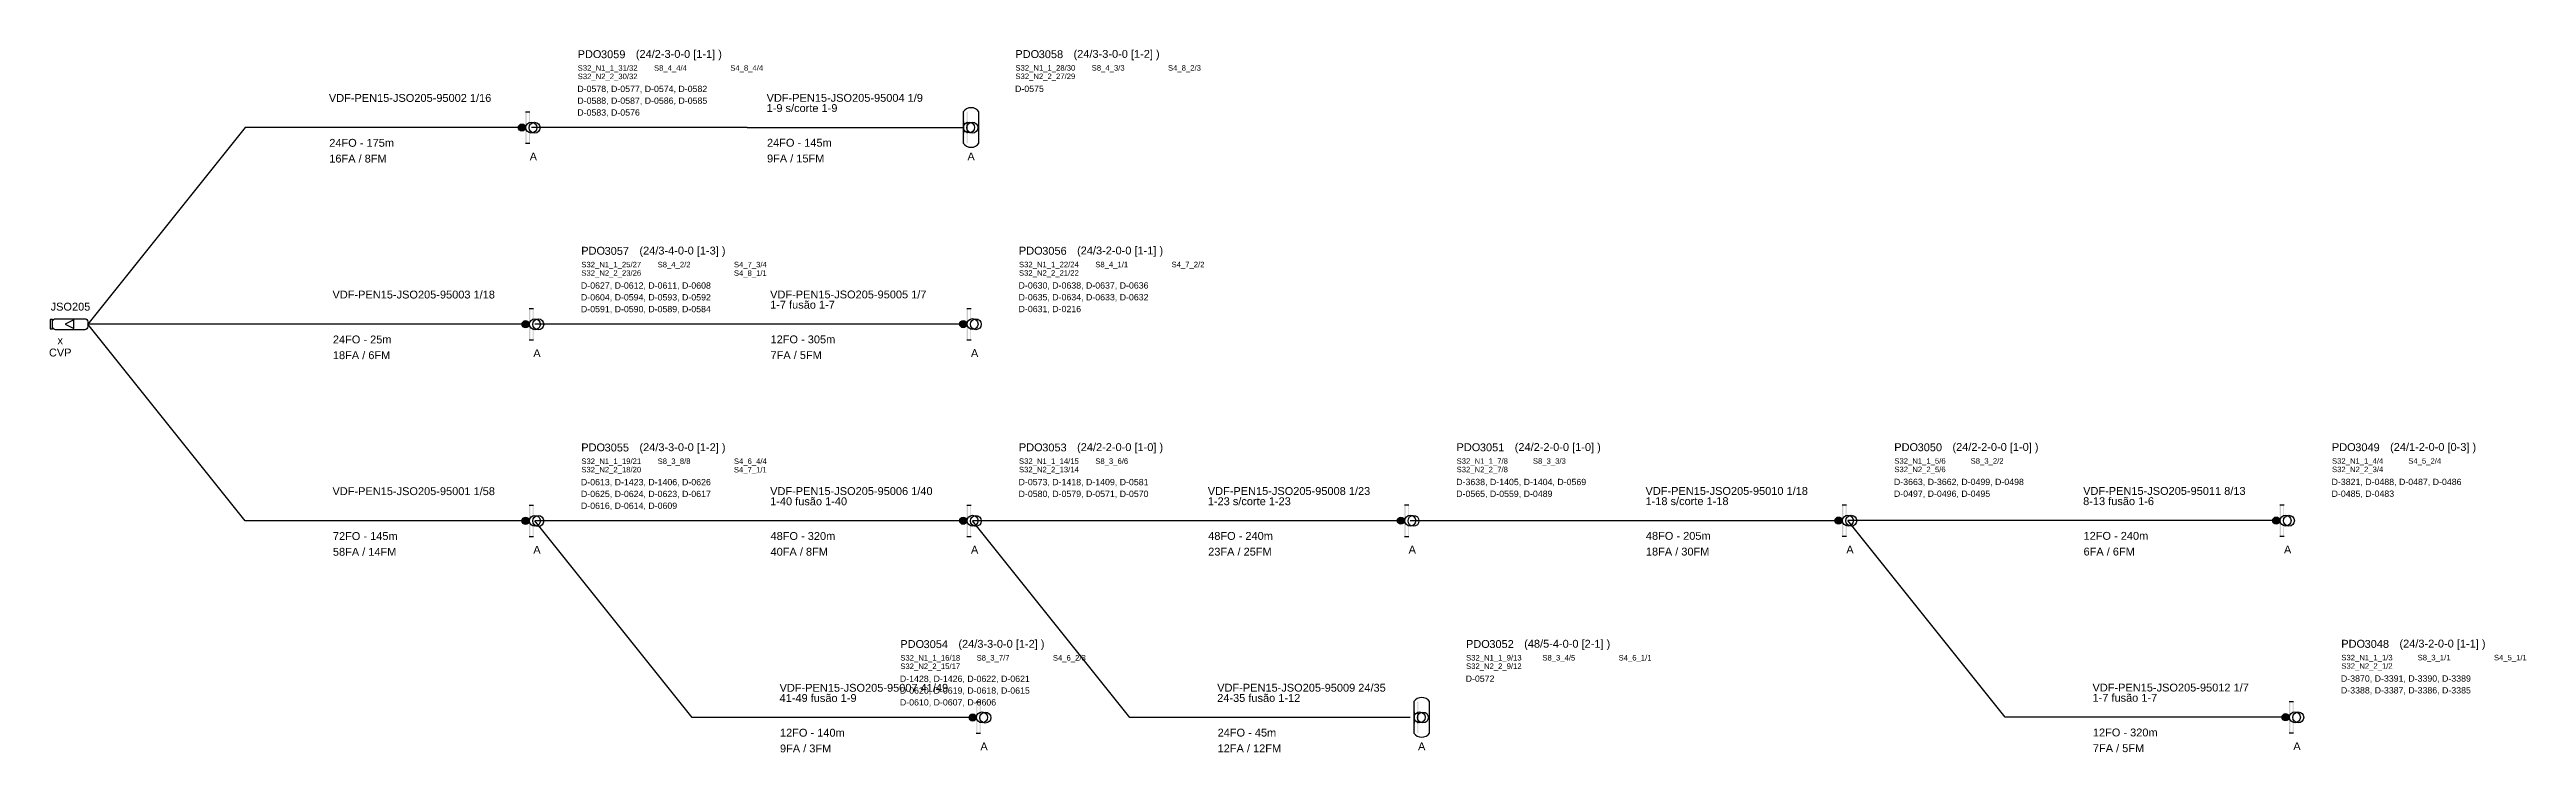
# Model space of a CAD drawing. Header units: millimetres. Extents: x 692 to 1007, y 910 to 999.
import ezdxf
from ezdxf.enums import TextEntityAlignment as Align
from ezdxf.lldxf.tags import DXFTag

# ---------------------------------------------------------------- set-up
doc = ezdxf.new("R2010")
doc.units = ezdxf.units.MM
doc.layers.get('0').update_dxf_attribs({"lineweight": 5})
for name, color, linetype in [('SINOP_AÉREO', 1, 'AEREO2'), ('SINOP_CONDUTA', 1, 'CONDUTA2'), ('SINOP_JSFO', 1, 'Continuous'), ('SINOP_PDO', 1, 'Continuous')]:
    doc.layers.add(name, color=color, linetype=linetype)
doc.styles.add('VDF', font='arial.ttf', dxfattribs={"height": 0.25})
doc.linetypes.add('AEREO2', pattern='A,1,-1,[6,LinesVod.shx,S=0,R=0,X=0,Y=0],-1,1', length=4)
tags = doc.linetypes.add('CONDUTA2', pattern='A,1,-1,[8,LinesVod.shx,S=1,R=0,X=0,Y=0],-1,1', length=4).pattern_tags.tags
tags[16:17] = [DXFTag(74, 4), DXFTag(75, 0), DXFTag(340, '0'), DXFTag(46, 1.0), DXFTag(50, 0.0), DXFTag(44, 0.0), DXFTag(45, 0.0)]
tags[14:15] = [DXFTag(74, 4), DXFTag(75, 0), DXFTag(340, '0'), DXFTag(46, 1.0), DXFTag(50, 0.0), DXFTag(44, 0.0), DXFTag(45, 0.0)]
tags[4:5] = [DXFTag(74, 4), DXFTag(75, 0), DXFTag(340, '0'), DXFTag(46, 1.0), DXFTag(50, 0.0), DXFTag(44, 0.0), DXFTag(45, 0.0)]

# ---------------------------------------------------------------- blocks, each defined once
blk = doc.blocks.new('*U39')
for points in [[(-4.5, 0.58), (-4.8, 0.58), (-4.8, -0.57), (-4.5, -0.57)], [(-1.8, 0.55), (-2.9, 0), (-1.8, -0.55)]]:
    blk.add_lwpolyline(points, close=True)
blk.add_lwpolyline([(-0.4, -0.7), (-4.1, -0.7, -0.414214), (-4.5, -0.3), (-4.5, 0.3, -0.414214), (-4.1, 0.7), (-0.4, 0.7, -0.414214), (0, 0.3), (0, -0.3, -0.414214)], format="xyb", close=True)
at = {"style": 'VDF'}
for tag, p in [('CABO_001', (-29.8, 2.6)), ('CABO_002', (-29.8, 1.3)), ('CABO_003', (-29.8, 0)), ('CABO_004', (-29.8, -1.3)), ('CABO_005', (-29.8, -2.6)), ('CABO_CAP_COP', (-29.75, -2.44)), ('FA_FM', (-29.75, -4.44))]:
    blk.add_attdef(tag, p, '', height=1, dxfattribs=at)
for tag, p in [('JSO#', (-2.21, 1.73)), ('CVP', (-3.51, -4.1)), ('M', (-3.51, -2.55))]:
    blk.add_attdef(tag, text='', height=1, dxfattribs=at).set_placement(p, align=Align.CENTER)
blk = doc.blocks.new('*U41')
blk.add_hatch(color=256).paths.add_polyline_path([(0, 0, 1), (-0.91, 0, 1)])
for p, q in [((0, 2), (0.56, 2)), ((0, -2), (0.56, -2))]:
    blk.add_line(p, q)
blk.add_circle((-0.45, 0), 0.453)
for centre in [(0.74, 0), (1.16, -0.02)]:
    blk.add_ellipse(centre, major_axis=(0, -0.695), ratio=0.99861)
for points in [[(0, 2), (0.15, 2), (0, -2), (0.15, -2)], [(0.46, -2), (0.56, -2), (0.46, 2), (0.56, 2)]]:
    blk.add_solid(points)
at = {"insert": (6.63, 9.84), "char_height": 1, "attachment_point": 1, "style": 'VDF'}
blk.add_mtext_dynamic_manual_height_columns('PDO', width=5.1324, gutter_width=12.5, heights=[0], dxfattribs=at)
at = {"style": 'VDF'}
for tag, p, height in [('JFO_PDO', (9.6, 8.82), 1), ('(CAP/N1-N2-N3-N4)', (14.03, 8.86), 1), ('PP_R', (6.59, 7.32), 0.8), ('SPLITTERS_001', (6.64, 7.23), 0.7), ('SPLITTERS_004', (6.64, 6.16), 0.7), ('FLB', (11.42, 7.32), 0.8), ('SPLITTERS_002', (16.34, 7.23), 0.7), ('SPLITTERS_005', (16.34, 6.16), 0.7), ('SPLITTERS_003', (26.04, 7.23), 0.7), ('SPLITTERS_006', (26.04, 6.15), 0.7), ('CABO_001', (-25, 3.27), 1), ('SPLITTERS_007', (6.64, 5.09), 0.7), ('SPLITTERS_008', (16.33, 5.1), 0.7), ('SPLITTERS_009', (26.03, 5.1), 0.7), ('CABO_002', (-25, 1.97), 1), ('CABO_003', (-25, 0.67), 1), ('CABO_004', (-25, -0.63), 1), ('CABO_005', (-25, -1.93), 1), ('CABO_CAP_COP', (-24.95, -2.44), 1), ('FA_FM', (-24.95, -4.44), 1)]:
    blk.add_attdef(tag, p, '', height=height, dxfattribs=at)
at = {"color": 5, "style": 'VDF'}
for tag, p in [('EDIFICIOS_001', (6.59, 4.52)), ('EDIFICIOS_002', (6.59, 3.02)), ('EDIFICIOS_003', (6.59, 1.52)), ('EDIFICIOS_004', (6.59, 0.02)), ('EDIFICIOS_005', (6.59, -1.46)), ('EDIFICIOS_006', (6.59, -2.92))]:
    blk.add_attdef(tag, p, '', height=0.8, dxfattribs=at)
at = {"style": 'VDF'}
blk.add_attdef('MODELO', text='', height=1, dxfattribs=at).set_placement((1, -4.18), align=Align.CENTER)
blk = doc.blocks.new('*U40')
blk.add_lwpolyline([(2, -2), (2, 2, 0.518632), (0, 2), (0, -2, 0.518632)], format="xyb", close=True)
for centre in [(0.74, 0), (1.16, -0.02)]:
    blk.add_ellipse(centre, major_axis=(0, -0.695), ratio=0.99861)
for points in [[(0, 2), (0.15, 2), (0, -2), (0.15, -2)], [(0, 0.74), (0.15, 0.74), (0, -0.75), (0.15, -0.75)], [(0.46, -2), (0.56, -2), (0.46, 2), (0.56, 2)], [(0.46, -0.75), (0.56, -0.75), (0.46, 0.74), (0.56, 0.74)]]:
    blk.add_solid(points)
at = {"insert": (6.63, 9.84), "char_height": 1, "attachment_point": 1, "style": 'VDF'}
blk.add_mtext_dynamic_manual_height_columns('PDO', width=5.1324, gutter_width=12.5, heights=[0], dxfattribs=at)
at = {"style": 'VDF'}
for tag, p, height in [('JFO_PDO', (9.6, 8.82), 1), ('(CAP/N1-N2-N3-N4)', (14.03, 8.86), 1), ('PP_R', (6.59, 7.32), 0.8), ('SPLITTERS_001', (6.64, 7.23), 0.7), ('SPLITTERS_004', (6.64, 6.16), 0.7), ('FLB', (11.42, 7.32), 0.8), ('SPLITTERS_002', (16.34, 7.23), 0.7), ('SPLITTERS_005', (16.34, 6.16), 0.7), ('SPLITTERS_003', (26.04, 7.23), 0.7), ('SPLITTERS_006', (26.04, 6.15), 0.7), ('CABO_001', (-25, 3.27), 1), ('SPLITTERS_007', (6.64, 5.09), 0.7), ('SPLITTERS_008', (16.33, 5.1), 0.7), ('SPLITTERS_009', (26.03, 5.1), 0.7), ('CABO_002', (-25, 1.97), 1), ('CABO_003', (-25, 0.67), 1), ('CABO_004', (-25, -0.63), 1), ('CABO_005', (-25, -1.93), 1), ('CABO_CAP_COP', (-24.95, -2.44), 1), ('FA_FM', (-24.95, -4.44), 1)]:
    blk.add_attdef(tag, p, '', height=height, dxfattribs=at)
at = {"color": 5, "style": 'VDF'}
for tag, p in [('EDIFICIOS_001', (6.59, 4.52)), ('EDIFICIOS_002', (6.59, 3.02)), ('EDIFICIOS_003', (6.59, 1.52)), ('EDIFICIOS_004', (6.59, 0.02)), ('EDIFICIOS_005', (6.59, -1.46)), ('EDIFICIOS_006', (6.59, -2.92))]:
    blk.add_attdef(tag, p, '', height=0.8, dxfattribs=at)
at = {"style": 'VDF'}
blk.add_attdef('MODELO', text='', height=1, dxfattribs=at).set_placement((1, -4.18), align=Align.CENTER)
blk = doc.blocks.new('*U32')
blk.add_hatch(color=256).paths.add_polyline_path([(0, 0, 1), (-0.91, 0, 1)])
for p, q in [((0, 2), (0.56, 2)), ((0, -2), (0.56, -2))]:
    blk.add_line(p, q)
blk.add_circle((-0.45, 0), 0.453)
for centre in [(0.74, 0), (1.16, -0.02)]:
    blk.add_ellipse(centre, major_axis=(0, -0.695), ratio=0.99861)
for points in [[(0, 2), (0.15, 2), (0, -2), (0.15, -2)], [(0.46, -2), (0.56, -2), (0.46, 2), (0.56, 2)]]:
    blk.add_solid(points)
at = {"insert": (6.63, 9.84), "char_height": 1, "attachment_point": 1, "style": 'VDF'}
blk.add_mtext_dynamic_manual_height_columns('PDO', width=5.1324, gutter_width=12.5, heights=[0], dxfattribs=at)
at = {"style": 'VDF'}
for tag, p, height in [('JFO_PDO', (9.6, 8.82), 1), ('(CAP/N1-N2-N3-N4)', (14.03, 8.86), 1), ('PP_R', (6.59, 7.32), 0.8), ('SPLITTERS_001', (6.64, 7.23), 0.7), ('SPLITTERS_004', (6.64, 6.16), 0.7), ('FLB', (11.42, 7.32), 0.8), ('SPLITTERS_002', (16.34, 7.23), 0.7), ('SPLITTERS_005', (16.34, 6.16), 0.7), ('SPLITTERS_003', (26.04, 7.23), 0.7), ('SPLITTERS_006', (26.04, 6.15), 0.7), ('CABO_001', (-25, 3.27), 1), ('SPLITTERS_007', (6.64, 5.09), 0.7), ('SPLITTERS_008', (16.33, 5.1), 0.7), ('SPLITTERS_009', (26.03, 5.1), 0.7), ('CABO_002', (-25, 1.97), 1), ('CABO_003', (-25, 0.67), 1), ('CABO_004', (-25, -0.63), 1), ('CABO_005', (-25, -1.93), 1), ('CABO_CAP_COP', (-24.95, -2.44), 1), ('FA_FM', (-24.95, -4.44), 1)]:
    blk.add_attdef(tag, p, '', height=height, dxfattribs=at)
at = {"color": 5, "style": 'VDF'}
for tag, p in [('EDIFICIOS_001', (6.59, 4.52)), ('EDIFICIOS_002', (6.59, 3.02)), ('EDIFICIOS_003', (6.59, 1.52)), ('EDIFICIOS_004', (6.59, 0.02)), ('EDIFICIOS_005', (6.59, -1.46)), ('EDIFICIOS_006', (6.59, -2.92))]:
    blk.add_attdef(tag, p, '', height=0.8, dxfattribs=at)
at = {"style": 'VDF'}
blk.add_attdef('MODELO', text='', height=1, dxfattribs=at).set_placement((1, -4.18), align=Align.CENTER)
blk = doc.blocks.new('*U33')
blk.add_hatch(color=256).paths.add_polyline_path([(0, 0, 1), (-0.91, 0, 1)])
for p, q in [((0, 2), (0.56, 2)), ((0, -2), (0.56, -2))]:
    blk.add_line(p, q)
blk.add_circle((-0.45, 0), 0.453)
for centre in [(0.74, 0), (1.16, -0.02)]:
    blk.add_ellipse(centre, major_axis=(0, -0.695), ratio=0.99861)
for points in [[(0, 2), (0.15, 2), (0, -2), (0.15, -2)], [(0.46, -2), (0.56, -2), (0.46, 2), (0.56, 2)]]:
    blk.add_solid(points)
at = {"insert": (6.63, 9.84), "char_height": 1, "attachment_point": 1, "style": 'VDF'}
blk.add_mtext_dynamic_manual_height_columns('PDO', width=5.1324, gutter_width=12.5, heights=[0], dxfattribs=at)
at = {"style": 'VDF'}
for tag, p, height in [('JFO_PDO', (9.6, 8.82), 1), ('(CAP/N1-N2-N3-N4)', (14.03, 8.86), 1), ('PP_R', (6.59, 7.32), 0.8), ('SPLITTERS_001', (6.64, 7.23), 0.7), ('SPLITTERS_004', (6.64, 6.16), 0.7), ('FLB', (11.42, 7.32), 0.8), ('SPLITTERS_002', (16.34, 7.23), 0.7), ('SPLITTERS_005', (16.34, 6.16), 0.7), ('SPLITTERS_003', (26.04, 7.23), 0.7), ('SPLITTERS_006', (26.04, 6.15), 0.7), ('CABO_001', (-25, 3.27), 1), ('SPLITTERS_007', (6.64, 5.09), 0.7), ('SPLITTERS_008', (16.33, 5.1), 0.7), ('SPLITTERS_009', (26.03, 5.1), 0.7), ('CABO_002', (-25, 1.97), 1), ('CABO_003', (-25, 0.67), 1), ('CABO_004', (-25, -0.63), 1), ('CABO_005', (-25, -1.93), 1), ('CABO_CAP_COP', (-24.95, -2.44), 1), ('FA_FM', (-24.95, -4.44), 1)]:
    blk.add_attdef(tag, p, '', height=height, dxfattribs=at)
at = {"color": 5, "style": 'VDF'}
for tag, p in [('EDIFICIOS_001', (6.59, 4.52)), ('EDIFICIOS_002', (6.59, 3.02)), ('EDIFICIOS_003', (6.59, 1.52)), ('EDIFICIOS_004', (6.59, 0.02)), ('EDIFICIOS_005', (6.59, -1.46)), ('EDIFICIOS_006', (6.59, -2.92))]:
    blk.add_attdef(tag, p, '', height=0.8, dxfattribs=at)
at = {"style": 'VDF'}
blk.add_attdef('MODELO', text='', height=1, dxfattribs=at).set_placement((1, -4.18), align=Align.CENTER)
blk = doc.blocks.new('*U37')
blk.add_hatch(color=256).paths.add_polyline_path([(0, 0, 1), (-0.91, 0, 1)])
for p, q in [((0, 2), (0.56, 2)), ((0, -2), (0.56, -2))]:
    blk.add_line(p, q)
blk.add_circle((-0.45, 0), 0.453)
for centre in [(0.74, 0), (1.16, -0.02)]:
    blk.add_ellipse(centre, major_axis=(0, -0.695), ratio=0.99861)
for points in [[(0, 2), (0.15, 2), (0, -2), (0.15, -2)], [(0.46, -2), (0.56, -2), (0.46, 2), (0.56, 2)]]:
    blk.add_solid(points)
at = {"insert": (6.63, 9.84), "char_height": 1, "attachment_point": 1, "style": 'VDF'}
blk.add_mtext_dynamic_manual_height_columns('PDO', width=5.1324, gutter_width=12.5, heights=[0], dxfattribs=at)
at = {"style": 'VDF'}
for tag, p, height in [('JFO_PDO', (9.6, 8.82), 1), ('(CAP/N1-N2-N3-N4)', (14.03, 8.86), 1), ('PP_R', (6.59, 7.32), 0.8), ('SPLITTERS_001', (6.64, 7.23), 0.7), ('SPLITTERS_004', (6.64, 6.16), 0.7), ('FLB', (11.42, 7.32), 0.8), ('SPLITTERS_002', (16.34, 7.23), 0.7), ('SPLITTERS_005', (16.34, 6.16), 0.7), ('SPLITTERS_003', (26.04, 7.23), 0.7), ('SPLITTERS_006', (26.04, 6.15), 0.7), ('CABO_001', (-25, 3.27), 1), ('SPLITTERS_007', (6.64, 5.09), 0.7), ('SPLITTERS_008', (16.33, 5.1), 0.7), ('SPLITTERS_009', (26.03, 5.1), 0.7), ('CABO_002', (-25, 1.97), 1), ('CABO_003', (-25, 0.67), 1), ('CABO_004', (-25, -0.63), 1), ('CABO_005', (-25, -1.93), 1), ('CABO_CAP_COP', (-24.95, -2.44), 1), ('FA_FM', (-24.95, -4.44), 1)]:
    blk.add_attdef(tag, p, '', height=height, dxfattribs=at)
at = {"color": 5, "style": 'VDF'}
for tag, p in [('EDIFICIOS_001', (6.59, 4.52)), ('EDIFICIOS_002', (6.59, 3.02)), ('EDIFICIOS_003', (6.59, 1.52)), ('EDIFICIOS_004', (6.59, 0.02)), ('EDIFICIOS_005', (6.59, -1.46)), ('EDIFICIOS_006', (6.59, -2.92))]:
    blk.add_attdef(tag, p, '', height=0.8, dxfattribs=at)
at = {"style": 'VDF'}
blk.add_attdef('MODELO', text='', height=1, dxfattribs=at).set_placement((1, -4.18), align=Align.CENTER)
blk = doc.blocks.new('*U38')
blk.add_hatch(color=256).paths.add_polyline_path([(0, 0, 1), (-0.91, 0, 1)])
for p, q in [((0, 2), (0.56, 2)), ((0, -2), (0.56, -2))]:
    blk.add_line(p, q)
blk.add_circle((-0.45, 0), 0.453)
for centre in [(0.74, 0), (1.16, -0.02)]:
    blk.add_ellipse(centre, major_axis=(0, -0.695), ratio=0.99861)
for points in [[(0, 2), (0.15, 2), (0, -2), (0.15, -2)], [(0.46, -2), (0.56, -2), (0.46, 2), (0.56, 2)]]:
    blk.add_solid(points)
at = {"insert": (6.63, 9.84), "char_height": 1, "attachment_point": 1, "style": 'VDF'}
blk.add_mtext_dynamic_manual_height_columns('PDO', width=5.1324, gutter_width=12.5, heights=[0], dxfattribs=at)
at = {"style": 'VDF'}
for tag, p, height in [('JFO_PDO', (9.6, 8.82), 1), ('(CAP/N1-N2-N3-N4)', (14.03, 8.86), 1), ('PP_R', (6.59, 7.32), 0.8), ('SPLITTERS_001', (6.64, 7.23), 0.7), ('SPLITTERS_004', (6.64, 6.16), 0.7), ('FLB', (11.42, 7.32), 0.8), ('SPLITTERS_002', (16.34, 7.23), 0.7), ('SPLITTERS_005', (16.34, 6.16), 0.7), ('SPLITTERS_003', (26.04, 7.23), 0.7), ('SPLITTERS_006', (26.04, 6.15), 0.7), ('CABO_001', (-25, 3.27), 1), ('SPLITTERS_007', (6.64, 5.09), 0.7), ('SPLITTERS_008', (16.33, 5.1), 0.7), ('SPLITTERS_009', (26.03, 5.1), 0.7), ('CABO_002', (-25, 1.97), 1), ('CABO_003', (-25, 0.67), 1), ('CABO_004', (-25, -0.63), 1), ('CABO_005', (-25, -1.93), 1), ('CABO_CAP_COP', (-24.95, -2.44), 1), ('FA_FM', (-24.95, -4.44), 1)]:
    blk.add_attdef(tag, p, '', height=height, dxfattribs=at)
at = {"color": 5, "style": 'VDF'}
for tag, p in [('EDIFICIOS_001', (6.59, 4.52)), ('EDIFICIOS_002', (6.59, 3.02)), ('EDIFICIOS_003', (6.59, 1.52)), ('EDIFICIOS_004', (6.59, 0.02)), ('EDIFICIOS_005', (6.59, -1.46)), ('EDIFICIOS_006', (6.59, -2.92))]:
    blk.add_attdef(tag, p, '', height=0.8, dxfattribs=at)
at = {"style": 'VDF'}
blk.add_attdef('MODELO', text='', height=1, dxfattribs=at).set_placement((1, -4.18), align=Align.CENTER)
blk = doc.blocks.new('*U35')
blk.add_hatch(color=256).paths.add_polyline_path([(0, 0, 1), (-0.91, 0, 1)])
for p, q in [((0, 2), (0.56, 2)), ((0, -2), (0.56, -2))]:
    blk.add_line(p, q)
blk.add_circle((-0.45, 0), 0.453)
for centre in [(0.74, 0), (1.16, -0.02)]:
    blk.add_ellipse(centre, major_axis=(0, -0.695), ratio=0.99861)
for points in [[(0, 2), (0.15, 2), (0, -2), (0.15, -2)], [(0.46, -2), (0.56, -2), (0.46, 2), (0.56, 2)]]:
    blk.add_solid(points)
at = {"insert": (-9.65, 9.84), "char_height": 1, "attachment_point": 1, "style": 'VDF'}
blk.add_mtext_dynamic_manual_height_columns('PDO', width=5.1324, gutter_width=12.5, heights=[0], dxfattribs=at)
at = {"style": 'VDF'}
for tag, p, height in [('JFO_PDO', (-6.69, 8.82), 1), ('(CAP/N1-N2-N3-N4)', (-2.26, 8.86), 1), ('PP_R', (-9.7, 7.32), 0.8), ('SPLITTERS_001', (-9.65, 7.23), 0.7), ('SPLITTERS_004', (-9.65, 6.16), 0.7), ('FLB', (-4.87, 7.32), 0.8), ('SPLITTERS_002', (0.05, 7.23), 0.7), ('SPLITTERS_005', (0.05, 6.16), 0.7), ('SPLITTERS_003', (9.75, 7.23), 0.7), ('SPLITTERS_006', (9.75, 6.15), 0.7), ('CABO_001', (-25, 3.27), 1), ('SPLITTERS_007', (-9.65, 5.09), 0.7), ('SPLITTERS_008', (0.05, 5.1), 0.7), ('SPLITTERS_009', (9.75, 5.1), 0.7), ('CABO_002', (-25, 1.97), 1), ('CABO_003', (-25, 0.67), 1), ('CABO_004', (-25, -0.63), 1), ('CABO_005', (-25, -1.93), 1), ('CABO_CAP_COP', (-24.95, -2.44), 1), ('FA_FM', (-24.95, -4.44), 1)]:
    blk.add_attdef(tag, p, '', height=height, dxfattribs=at)
at = {"color": 5, "style": 'VDF'}
for tag, p in [('EDIFICIOS_001', (-9.7, 4.52)), ('EDIFICIOS_002', (-9.7, 3.02)), ('EDIFICIOS_003', (-9.7, 1.52)), ('EDIFICIOS_004', (-9.7, 0.02)), ('EDIFICIOS_005', (-9.7, -1.46)), ('EDIFICIOS_006', (-9.7, -2.92))]:
    blk.add_attdef(tag, p, '', height=0.8, dxfattribs=at)
at = {"style": 'VDF'}
blk.add_attdef('MODELO', text='', height=1, dxfattribs=at).set_placement((1, -4.18), align=Align.CENTER)
blk = doc.blocks.new('*U36')
blk.add_lwpolyline([(2, -2), (2, 2, 0.518632), (0, 2), (0, -2, 0.518632)], format="xyb", close=True)
for centre in [(0.74, 0), (1.16, -0.02)]:
    blk.add_ellipse(centre, major_axis=(0, -0.695), ratio=0.99861)
for points in [[(0, 2), (0.15, 2), (0, -2), (0.15, -2)], [(0, 0.74), (0.15, 0.74), (0, -0.75), (0.15, -0.75)], [(0.46, -2), (0.56, -2), (0.46, 2), (0.56, 2)], [(0.46, -0.75), (0.56, -0.75), (0.46, 0.74), (0.56, 0.74)]]:
    blk.add_solid(points)
at = {"insert": (6.63, 9.84), "char_height": 1, "attachment_point": 1, "style": 'VDF'}
blk.add_mtext_dynamic_manual_height_columns('PDO', width=5.1324, gutter_width=12.5, heights=[0], dxfattribs=at)
at = {"style": 'VDF'}
for tag, p, height in [('JFO_PDO', (9.6, 8.82), 1), ('(CAP/N1-N2-N3-N4)', (14.03, 8.86), 1), ('PP_R', (6.59, 7.32), 0.8), ('SPLITTERS_001', (6.64, 7.23), 0.7), ('SPLITTERS_004', (6.64, 6.16), 0.7), ('FLB', (11.42, 7.32), 0.8), ('SPLITTERS_002', (16.34, 7.23), 0.7), ('SPLITTERS_005', (16.34, 6.16), 0.7), ('SPLITTERS_003', (26.04, 7.23), 0.7), ('SPLITTERS_006', (26.04, 6.15), 0.7), ('CABO_001', (-25, 3.27), 1), ('SPLITTERS_007', (6.64, 5.09), 0.7), ('SPLITTERS_008', (16.33, 5.1), 0.7), ('SPLITTERS_009', (26.03, 5.1), 0.7), ('CABO_002', (-25, 1.97), 1), ('CABO_003', (-25, 0.67), 1), ('CABO_004', (-25, -0.63), 1), ('CABO_005', (-25, -1.93), 1), ('CABO_CAP_COP', (-24.95, -2.44), 1), ('FA_FM', (-24.95, -4.44), 1)]:
    blk.add_attdef(tag, p, '', height=height, dxfattribs=at)
at = {"color": 5, "style": 'VDF'}
for tag, p in [('EDIFICIOS_001', (6.59, 4.52)), ('EDIFICIOS_002', (6.59, 3.02)), ('EDIFICIOS_003', (6.59, 1.52)), ('EDIFICIOS_004', (6.59, 0.02)), ('EDIFICIOS_005', (6.59, -1.46)), ('EDIFICIOS_006', (6.59, -2.92))]:
    blk.add_attdef(tag, p, '', height=0.8, dxfattribs=at)
at = {"style": 'VDF'}
blk.add_attdef('MODELO', text='', height=1, dxfattribs=at).set_placement((1, -4.18), align=Align.CENTER)
blk = doc.blocks.new('*U34')
blk.add_hatch(color=256).paths.add_polyline_path([(0, 0, 1), (-0.91, 0, 1)])
for p, q in [((0, 2), (0.56, 2)), ((0, -2), (0.56, -2))]:
    blk.add_line(p, q)
blk.add_circle((-0.45, 0), 0.453)
for centre in [(0.74, 0), (1.16, -0.02)]:
    blk.add_ellipse(centre, major_axis=(0, -0.695), ratio=0.99861)
for points in [[(0, 2), (0.15, 2), (0, -2), (0.15, -2)], [(0.46, -2), (0.56, -2), (0.46, 2), (0.56, 2)]]:
    blk.add_solid(points)
at = {"insert": (6.63, 9.84), "char_height": 1, "attachment_point": 1, "style": 'VDF'}
blk.add_mtext_dynamic_manual_height_columns('PDO', width=5.1324, gutter_width=12.5, heights=[0], dxfattribs=at)
at = {"style": 'VDF'}
for tag, p, height in [('JFO_PDO', (9.6, 8.82), 1), ('(CAP/N1-N2-N3-N4)', (14.03, 8.86), 1), ('PP_R', (6.59, 7.32), 0.8), ('SPLITTERS_001', (6.64, 7.23), 0.7), ('SPLITTERS_004', (6.64, 6.16), 0.7), ('FLB', (11.42, 7.32), 0.8), ('SPLITTERS_002', (16.34, 7.23), 0.7), ('SPLITTERS_005', (16.34, 6.16), 0.7), ('SPLITTERS_003', (26.04, 7.23), 0.7), ('SPLITTERS_006', (26.04, 6.15), 0.7), ('CABO_001', (-25, 3.27), 1), ('SPLITTERS_007', (6.64, 5.09), 0.7), ('SPLITTERS_008', (16.33, 5.1), 0.7), ('SPLITTERS_009', (26.03, 5.1), 0.7), ('CABO_002', (-25, 1.97), 1), ('CABO_003', (-25, 0.67), 1), ('CABO_004', (-25, -0.63), 1), ('CABO_005', (-25, -1.93), 1), ('CABO_CAP_COP', (-24.95, -2.44), 1), ('FA_FM', (-24.95, -4.44), 1)]:
    blk.add_attdef(tag, p, '', height=height, dxfattribs=at)
at = {"color": 5, "style": 'VDF'}
for tag, p in [('EDIFICIOS_001', (6.59, 4.52)), ('EDIFICIOS_002', (6.59, 3.02)), ('EDIFICIOS_003', (6.59, 1.52)), ('EDIFICIOS_004', (6.59, 0.02)), ('EDIFICIOS_005', (6.59, -1.46)), ('EDIFICIOS_006', (6.59, -2.92))]:
    blk.add_attdef(tag, p, '', height=0.8, dxfattribs=at)
at = {"style": 'VDF'}
blk.add_attdef('MODELO', text='', height=1, dxfattribs=at).set_placement((1, -4.18), align=Align.CENTER)
blk = doc.blocks.new('*U29')
blk.add_hatch(color=256).paths.add_polyline_path([(0, 0, 1), (-0.91, 0, 1)])
for p, q in [((0, 2), (0.56, 2)), ((0, -2), (0.56, -2))]:
    blk.add_line(p, q)
blk.add_circle((-0.45, 0), 0.453)
for centre in [(0.74, 0), (1.16, -0.02)]:
    blk.add_ellipse(centre, major_axis=(0, -0.695), ratio=0.99861)
for points in [[(0, 2), (0.15, 2), (0, -2), (0.15, -2)], [(0.46, -2), (0.56, -2), (0.46, 2), (0.56, 2)]]:
    blk.add_solid(points)
at = {"insert": (6.63, 9.84), "char_height": 1, "attachment_point": 1, "style": 'VDF'}
blk.add_mtext_dynamic_manual_height_columns('PDO', width=5.1324, gutter_width=12.5, heights=[0], dxfattribs=at)
at = {"style": 'VDF'}
for tag, p, height in [('JFO_PDO', (9.6, 8.82), 1), ('(CAP/N1-N2-N3-N4)', (14.03, 8.86), 1), ('PP_R', (6.59, 7.32), 0.8), ('SPLITTERS_001', (6.64, 7.23), 0.7), ('SPLITTERS_004', (6.64, 6.16), 0.7), ('FLB', (11.42, 7.32), 0.8), ('SPLITTERS_002', (16.34, 7.23), 0.7), ('SPLITTERS_005', (16.34, 6.16), 0.7), ('SPLITTERS_003', (26.04, 7.23), 0.7), ('SPLITTERS_006', (26.04, 6.15), 0.7), ('CABO_001', (-25, 3.27), 1), ('SPLITTERS_007', (6.64, 5.09), 0.7), ('SPLITTERS_008', (16.33, 5.1), 0.7), ('SPLITTERS_009', (26.03, 5.1), 0.7), ('CABO_002', (-25, 1.97), 1), ('CABO_003', (-25, 0.67), 1), ('CABO_004', (-25, -0.63), 1), ('CABO_005', (-25, -1.93), 1), ('CABO_CAP_COP', (-24.95, -2.44), 1), ('FA_FM', (-24.95, -4.44), 1)]:
    blk.add_attdef(tag, p, '', height=height, dxfattribs=at)
at = {"color": 5, "style": 'VDF'}
for tag, p in [('EDIFICIOS_001', (6.59, 4.52)), ('EDIFICIOS_002', (6.59, 3.02)), ('EDIFICIOS_003', (6.59, 1.52)), ('EDIFICIOS_004', (6.59, 0.02)), ('EDIFICIOS_005', (6.59, -1.46)), ('EDIFICIOS_006', (6.59, -2.92))]:
    blk.add_attdef(tag, p, '', height=0.8, dxfattribs=at)
at = {"style": 'VDF'}
blk.add_attdef('MODELO', text='', height=1, dxfattribs=at).set_placement((1, -4.18), align=Align.CENTER)
blk = doc.blocks.new('*U30')
blk.add_hatch(color=256).paths.add_polyline_path([(0, 0, 1), (-0.91, 0, 1)])
for p, q in [((0, 2), (0.56, 2)), ((0, -2), (0.56, -2))]:
    blk.add_line(p, q)
blk.add_circle((-0.45, 0), 0.453)
for centre in [(0.74, 0), (1.16, -0.02)]:
    blk.add_ellipse(centre, major_axis=(0, -0.695), ratio=0.99861)
for points in [[(0, 2), (0.15, 2), (0, -2), (0.15, -2)], [(0.46, -2), (0.56, -2), (0.46, 2), (0.56, 2)]]:
    blk.add_solid(points)
at = {"insert": (6.63, 9.84), "char_height": 1, "attachment_point": 1, "style": 'VDF'}
blk.add_mtext_dynamic_manual_height_columns('PDO', width=5.1324, gutter_width=12.5, heights=[0], dxfattribs=at)
at = {"style": 'VDF'}
for tag, p, height in [('JFO_PDO', (9.6, 8.82), 1), ('(CAP/N1-N2-N3-N4)', (14.03, 8.86), 1), ('PP_R', (6.59, 7.32), 0.8), ('SPLITTERS_001', (6.64, 7.23), 0.7), ('SPLITTERS_004', (6.64, 6.16), 0.7), ('FLB', (11.42, 7.32), 0.8), ('SPLITTERS_002', (16.34, 7.23), 0.7), ('SPLITTERS_005', (16.34, 6.16), 0.7), ('SPLITTERS_003', (26.04, 7.23), 0.7), ('SPLITTERS_006', (26.04, 6.15), 0.7), ('CABO_001', (-25, 3.27), 1), ('SPLITTERS_007', (6.64, 5.09), 0.7), ('SPLITTERS_008', (16.33, 5.1), 0.7), ('SPLITTERS_009', (26.03, 5.1), 0.7), ('CABO_002', (-25, 1.97), 1), ('CABO_003', (-25, 0.67), 1), ('CABO_004', (-25, -0.63), 1), ('CABO_005', (-25, -1.93), 1), ('CABO_CAP_COP', (-24.95, -2.44), 1), ('FA_FM', (-24.95, -4.44), 1)]:
    blk.add_attdef(tag, p, '', height=height, dxfattribs=at)
at = {"color": 5, "style": 'VDF'}
for tag, p in [('EDIFICIOS_001', (6.59, 4.52)), ('EDIFICIOS_002', (6.59, 3.02)), ('EDIFICIOS_003', (6.59, 1.52)), ('EDIFICIOS_004', (6.59, 0.02)), ('EDIFICIOS_005', (6.59, -1.46)), ('EDIFICIOS_006', (6.59, -2.92))]:
    blk.add_attdef(tag, p, '', height=0.8, dxfattribs=at)
at = {"style": 'VDF'}
blk.add_attdef('MODELO', text='', height=1, dxfattribs=at).set_placement((1, -4.18), align=Align.CENTER)
blk = doc.blocks.new('*U31')
blk.add_hatch(color=256).paths.add_polyline_path([(0, 0, 1), (-0.91, 0, 1)])
for p, q in [((0, 2), (0.56, 2)), ((0, -2), (0.56, -2))]:
    blk.add_line(p, q)
blk.add_circle((-0.45, 0), 0.453)
for centre in [(0.74, 0), (1.16, -0.02)]:
    blk.add_ellipse(centre, major_axis=(0, -0.695), ratio=0.99861)
for points in [[(0, 2), (0.15, 2), (0, -2), (0.15, -2)], [(0.46, -2), (0.56, -2), (0.46, 2), (0.56, 2)]]:
    blk.add_solid(points)
at = {"insert": (6.63, 9.84), "char_height": 1, "attachment_point": 1, "style": 'VDF'}
blk.add_mtext_dynamic_manual_height_columns('PDO', width=5.1324, gutter_width=12.5, heights=[0], dxfattribs=at)
at = {"style": 'VDF'}
for tag, p, height in [('JFO_PDO', (9.6, 8.82), 1), ('(CAP/N1-N2-N3-N4)', (14.03, 8.86), 1), ('PP_R', (6.59, 7.32), 0.8), ('SPLITTERS_001', (6.64, 7.23), 0.7), ('SPLITTERS_004', (6.64, 6.16), 0.7), ('FLB', (11.42, 7.32), 0.8), ('SPLITTERS_002', (16.34, 7.23), 0.7), ('SPLITTERS_005', (16.34, 6.16), 0.7), ('SPLITTERS_003', (26.04, 7.23), 0.7), ('SPLITTERS_006', (26.04, 6.15), 0.7), ('CABO_001', (-25, 3.27), 1), ('SPLITTERS_007', (6.64, 5.09), 0.7), ('SPLITTERS_008', (16.33, 5.1), 0.7), ('SPLITTERS_009', (26.03, 5.1), 0.7), ('CABO_002', (-25, 1.97), 1), ('CABO_003', (-25, 0.67), 1), ('CABO_004', (-25, -0.63), 1), ('CABO_005', (-25, -1.93), 1), ('CABO_CAP_COP', (-24.95, -2.44), 1), ('FA_FM', (-24.95, -4.44), 1)]:
    blk.add_attdef(tag, p, '', height=height, dxfattribs=at)
at = {"color": 5, "style": 'VDF'}
for tag, p in [('EDIFICIOS_001', (6.59, 4.52)), ('EDIFICIOS_002', (6.59, 3.02)), ('EDIFICIOS_003', (6.59, 1.52)), ('EDIFICIOS_004', (6.59, 0.02)), ('EDIFICIOS_005', (6.59, -1.46)), ('EDIFICIOS_006', (6.59, -2.92))]:
    blk.add_attdef(tag, p, '', height=0.8, dxfattribs=at)
at = {"style": 'VDF'}
blk.add_attdef('MODELO', text='', height=1, dxfattribs=at).set_placement((1, -4.18), align=Align.CENTER)

msp = doc.modelspace()

# ---------------------------------------------------------------- linework, layer by layer
at = {"layer": 'SINOP_AÉREO', "linetype": 'AEREO2'}
for points in [[(753, 989.23), (717.35, 989.23), (697.35, 964.23)], [(781.2, 989.23), (753.75, 989.23)], [(753, 964.23), (697.35, 964.23)], [(753, 939.23), (717.35, 939.23), (697.35, 964.23)], [(809.11, 964.23), (754.2, 964.23)], [(809.11, 939.23), (754.2, 939.23)], [(809.85, 914.23), (774.2, 914.23), (754.2, 939.23)], [(865.51, 914.24), (829.85, 914.24), (809.85, 939.24)], [(864.76, 939.24), (809.85, 939.24)], [(920.42, 939.25), (865.51, 939.25)], [(976.81, 914.26), (941.16, 914.26), (921.16, 939.26)], [(976.07, 939.26), (921.16, 939.26)]]:
    msp.add_lwpolyline(points, dxfattribs=at)
at = {"layer": 'SINOP_CONDUTA', "linetype": 'CONDUTA2'}
msp.add_lwpolyline([(781.2, 989.23), (808.66, 989.23)], dxfattribs=at)

# ---------------------------------------------------------------- block references
at = {"layer": 'SINOP_JSFO', "color": 4}
ref = msp.add_blockref('*U39', (697.35, 964.23), dxfattribs=at)
ref.add_attrib('M', 'x', dxfattribs={"layer": '0', "height": 1, "style": 'VDF'}).set_placement((693.84, 961.68), align=Align.CENTER)
ref.add_attrib('JSO#JFO', 'JSO205', dxfattribs={"layer": '0', "height": 1, "style": 'VDF'}).set_placement((695.14, 965.96), align=Align.CENTER)
ref.add_attrib('CVP', 'CVP', dxfattribs={"layer": '0', "height": 1, "style": 'VDF'}).set_placement((693.84, 960.13), align=Align.CENTER)
at = {"layer": 'SINOP_PDO'}
for name, p, values in [('*U41', (753, 989.23), {'JFO_PDO': '3059', 'MODELO': 'A', 'CABO_001': 'VDF-PEN15-JSO205-95002 1/16', 'FA_FM': '16FA / 8FM', 'CABO_CAP_COP': '24FO - 175m', '(CAP/N1-N2-N3-N4)': '(24/2-3-0-0 [1-1] )', 'SPLITTERS_001': 'S32_N1_1_31/32', 'SPLITTERS_002': 'S8_4_4/4', 'SPLITTERS_003': 'S4_8_4/4', 'SPLITTERS_004': 'S32_N2_2_30/32', 'EDIFICIOS_001': 'D-0578, D-0577, D-0574, D-0582', 'EDIFICIOS_002': 'D-0588, D-0587, D-0586, D-0585', 'EDIFICIOS_003': 'D-0583, D-0576'}), ('*U40', (808.66, 989.24), {'JFO_PDO': '3058', 'MODELO': 'A', 'CABO_001': 'VDF-PEN15-JSO205-95004 1/9', 'CABO_002': '1-9 s/corte 1-9', 'FA_FM': '9FA / 15FM', 'CABO_CAP_COP': '24FO - 145m', '(CAP/N1-N2-N3-N4)': '(24/3-3-0-0 [1-2] )', 'SPLITTERS_001': 'S32_N1_1_28/30', 'SPLITTERS_002': 'S8_4_3/3', 'SPLITTERS_003': 'S4_8_2/3', 'SPLITTERS_004': 'S32_N2_2_27/29', 'EDIFICIOS_001': 'D-0575'}), ('*U32', (753.46, 964.23), {'JFO_PDO': '3057', 'MODELO': 'A', 'CABO_001': 'VDF-PEN15-JSO205-95003 1/18', 'FA_FM': '18FA / 6FM', 'CABO_CAP_COP': '24FO - 25m', '(CAP/N1-N2-N3-N4)': '(24/3-4-0-0 [1-3] )', 'SPLITTERS_001': 'S32_N1_1_25/27', 'SPLITTERS_002': 'S8_4_2/2', 'SPLITTERS_003': 'S4_7_3/4', 'SPLITTERS_004': 'S32_N2_2_23/26', 'SPLITTERS_006': 'S4_8_1/1', 'EDIFICIOS_001': 'D-0627, D-0612, D-0611, D-0608', 'EDIFICIOS_002': 'D-0604, D-0594, D-0593, D-0592', 'EDIFICIOS_003': 'D-0591, D-0590, D-0589, D-0584'}), ('*U33', (809.11, 964.24), {'JFO_PDO': '3056', 'MODELO': 'A', 'CABO_001': 'VDF-PEN15-JSO205-95005 1/7', 'CABO_002': '1-7 fusão 1-7', 'FA_FM': '7FA / 5FM', 'CABO_CAP_COP': '12FO - 305m', '(CAP/N1-N2-N3-N4)': '(24/3-2-0-0 [1-1] )', 'SPLITTERS_001': 'S32_N1_1_22/24', 'SPLITTERS_002': 'S8_4_1/1', 'SPLITTERS_003': 'S4_7_2/2', 'SPLITTERS_004': 'S32_N2_2_21/22', 'EDIFICIOS_001': 'D-0630, D-0638, D-0637, D-0636', 'EDIFICIOS_002': 'D-0635, D-0634, D-0633, D-0632', 'EDIFICIOS_003': 'D-0631, D-0216'}), ('*U37', (753.46, 939.23), {'JFO_PDO': '3055', 'MODELO': 'A', 'CABO_001': 'VDF-PEN15-JSO205-95001 1/58', 'FA_FM': '58FA / 14FM', 'CABO_CAP_COP': '72FO - 145m', '(CAP/N1-N2-N3-N4)': '(24/3-3-0-0 [1-2] )', 'SPLITTERS_001': 'S32_N1_1_19/21', 'SPLITTERS_002': 'S8_3_8/8', 'SPLITTERS_003': 'S4_6_4/4', 'SPLITTERS_004': 'S32_N2_2_18/20', 'SPLITTERS_006': 'S4_7_1/1', 'EDIFICIOS_001': 'D-0613, D-1423, D-1406, D-0626', 'EDIFICIOS_002': 'D-0625, D-0624, D-0623, D-0617', 'EDIFICIOS_003': 'D-0616, D-0614, D-0609'}), ('*U38', (809.11, 939.24), {'JFO_PDO': '3053', 'MODELO': 'A', 'CABO_001': 'VDF-PEN15-JSO205-95006 1/40', 'CABO_002': '1-40 fusão 1-40', 'FA_FM': '40FA / 8FM', 'CABO_CAP_COP': '48FO - 320m', '(CAP/N1-N2-N3-N4)': '(24/2-2-0-0 [1-0] )', 'SPLITTERS_001': 'S32_N1_1_14/15', 'SPLITTERS_002': 'S8_3_6/6', 'SPLITTERS_004': 'S32_N2_2_13/14', 'EDIFICIOS_001': 'D-0573, D-1418, D-1409, D-0581', 'EDIFICIOS_002': 'D-0580, D-0579, D-0571, D-0570'}), ('*U34', (864.76, 939.25), {'JFO_PDO': '3051', 'MODELO': 'A', 'CABO_001': 'VDF-PEN15-JSO205-95008 1/23', 'CABO_002': '1-23 s/corte 1-23', 'FA_FM': '23FA / 25FM', 'CABO_CAP_COP': '48FO - 240m', '(CAP/N1-N2-N3-N4)': '(24/2-2-0-0 [1-0] )', 'SPLITTERS_001': 'S32_N1_1_7/8', 'SPLITTERS_002': 'S8_3_3/3', 'SPLITTERS_004': 'S32_N2_2_7/8', 'EDIFICIOS_001': 'D-3638, D-1405, D-1404, D-0569', 'EDIFICIOS_002': 'D-0565, D-0559, D-0489'}), ('*U30', (920.42, 939.26), {'JFO_PDO': '3050', 'MODELO': 'A', 'CABO_001': 'VDF-PEN15-JSO205-95010 1/18', 'CABO_002': '1-18 s/corte 1-18', 'FA_FM': '18FA / 30FM', 'CABO_CAP_COP': '48FO - 205m', '(CAP/N1-N2-N3-N4)': '(24/2-2-0-0 [1-0] )', 'SPLITTERS_001': 'S32_N1_1_5/6', 'SPLITTERS_002': 'S8_3_2/2', 'SPLITTERS_004': 'S32_N2_2_5/6', 'EDIFICIOS_001': 'D-3663, D-3662, D-0499, D-0498', 'EDIFICIOS_002': 'D-0497, D-0496, D-0495'}), ('*U31', (976.07, 939.26), {'JFO_PDO': '3049', 'MODELO': 'A', 'CABO_001': 'VDF-PEN15-JSO205-95011 8/13', 'CABO_002': '8-13 fusão 1-6', 'FA_FM': '6FA / 6FM', 'CABO_CAP_COP': '12FO - 240m', '(CAP/N1-N2-N3-N4)': '(24/1-2-0-0 [0-3] )', 'SPLITTERS_001': 'S32_N1_1_4/4', 'SPLITTERS_002': 'S4_5_2/4', 'SPLITTERS_004': 'S32_N2_2_3/4', 'EDIFICIOS_001': 'D-3821, D-0488, D-0487, D-0486', 'EDIFICIOS_002': 'D-0485, D-0483'}), ('*U35', (810.31, 914.23), {'JFO_PDO': '3054', 'MODELO': 'A', 'CABO_001': 'VDF-PEN15-JSO205-95007 41/49', 'CABO_002': '41-49 fusão 1-9', 'FA_FM': '9FA / 3FM', 'CABO_CAP_COP': '12FO - 140m', '(CAP/N1-N2-N3-N4)': '(24/3-3-0-0 [1-2] )', 'SPLITTERS_001': 'S32_N1_1_16/18', 'SPLITTERS_002': 'S8_3_7/7', 'SPLITTERS_003': 'S4_6_2/3', 'SPLITTERS_004': 'S32_N2_2_15/17', 'EDIFICIOS_001': 'D-1428, D-1426, D-0622, D-0621', 'EDIFICIOS_002': 'D-0620, D-0619, D-0618, D-0615', 'EDIFICIOS_003': 'D-0610, D-0607, D-0606'}), ('*U36', (865.96, 914.24), {'JFO_PDO': '3052', 'MODELO': 'A', 'CABO_001': 'VDF-PEN15-JSO205-95009 24/35', 'CABO_002': '24-35 fusão 1-12', 'FA_FM': '12FA / 12FM', 'CABO_CAP_COP': '24FO - 45m', '(CAP/N1-N2-N3-N4)': '(48/5-4-0-0 [2-1] )', 'SPLITTERS_001': 'S32_N1_1_9/13', 'SPLITTERS_002': 'S8_3_4/5', 'SPLITTERS_003': 'S4_6_1/1', 'SPLITTERS_004': 'S32_N2_2_9/12', 'EDIFICIOS_001': 'D-0572'}), ('*U29', (977.26, 914.26), {'JFO_PDO': '3048', 'MODELO': 'A', 'CABO_001': 'VDF-PEN15-JSO205-95012 1/7', 'CABO_002': '1-7 fusão 1-7', 'FA_FM': '7FA / 5FM', 'CABO_CAP_COP': '12FO - 320m', '(CAP/N1-N2-N3-N4)': '(24/3-2-0-0 [1-1] )', 'SPLITTERS_001': 'S32_N1_1_1/3', 'SPLITTERS_002': 'S8_3_1/1', 'SPLITTERS_003': 'S4_5_1/1', 'SPLITTERS_004': 'S32_N2_2_1/2', 'EDIFICIOS_001': 'D-3870, D-3391, D-3390, D-3389', 'EDIFICIOS_002': 'D-3388, D-3387, D-3386, D-3385'})]:
    msp.add_blockref(name, p, dxfattribs=at).add_auto_attribs(values)

doc.saveas('drawing.dxf')
